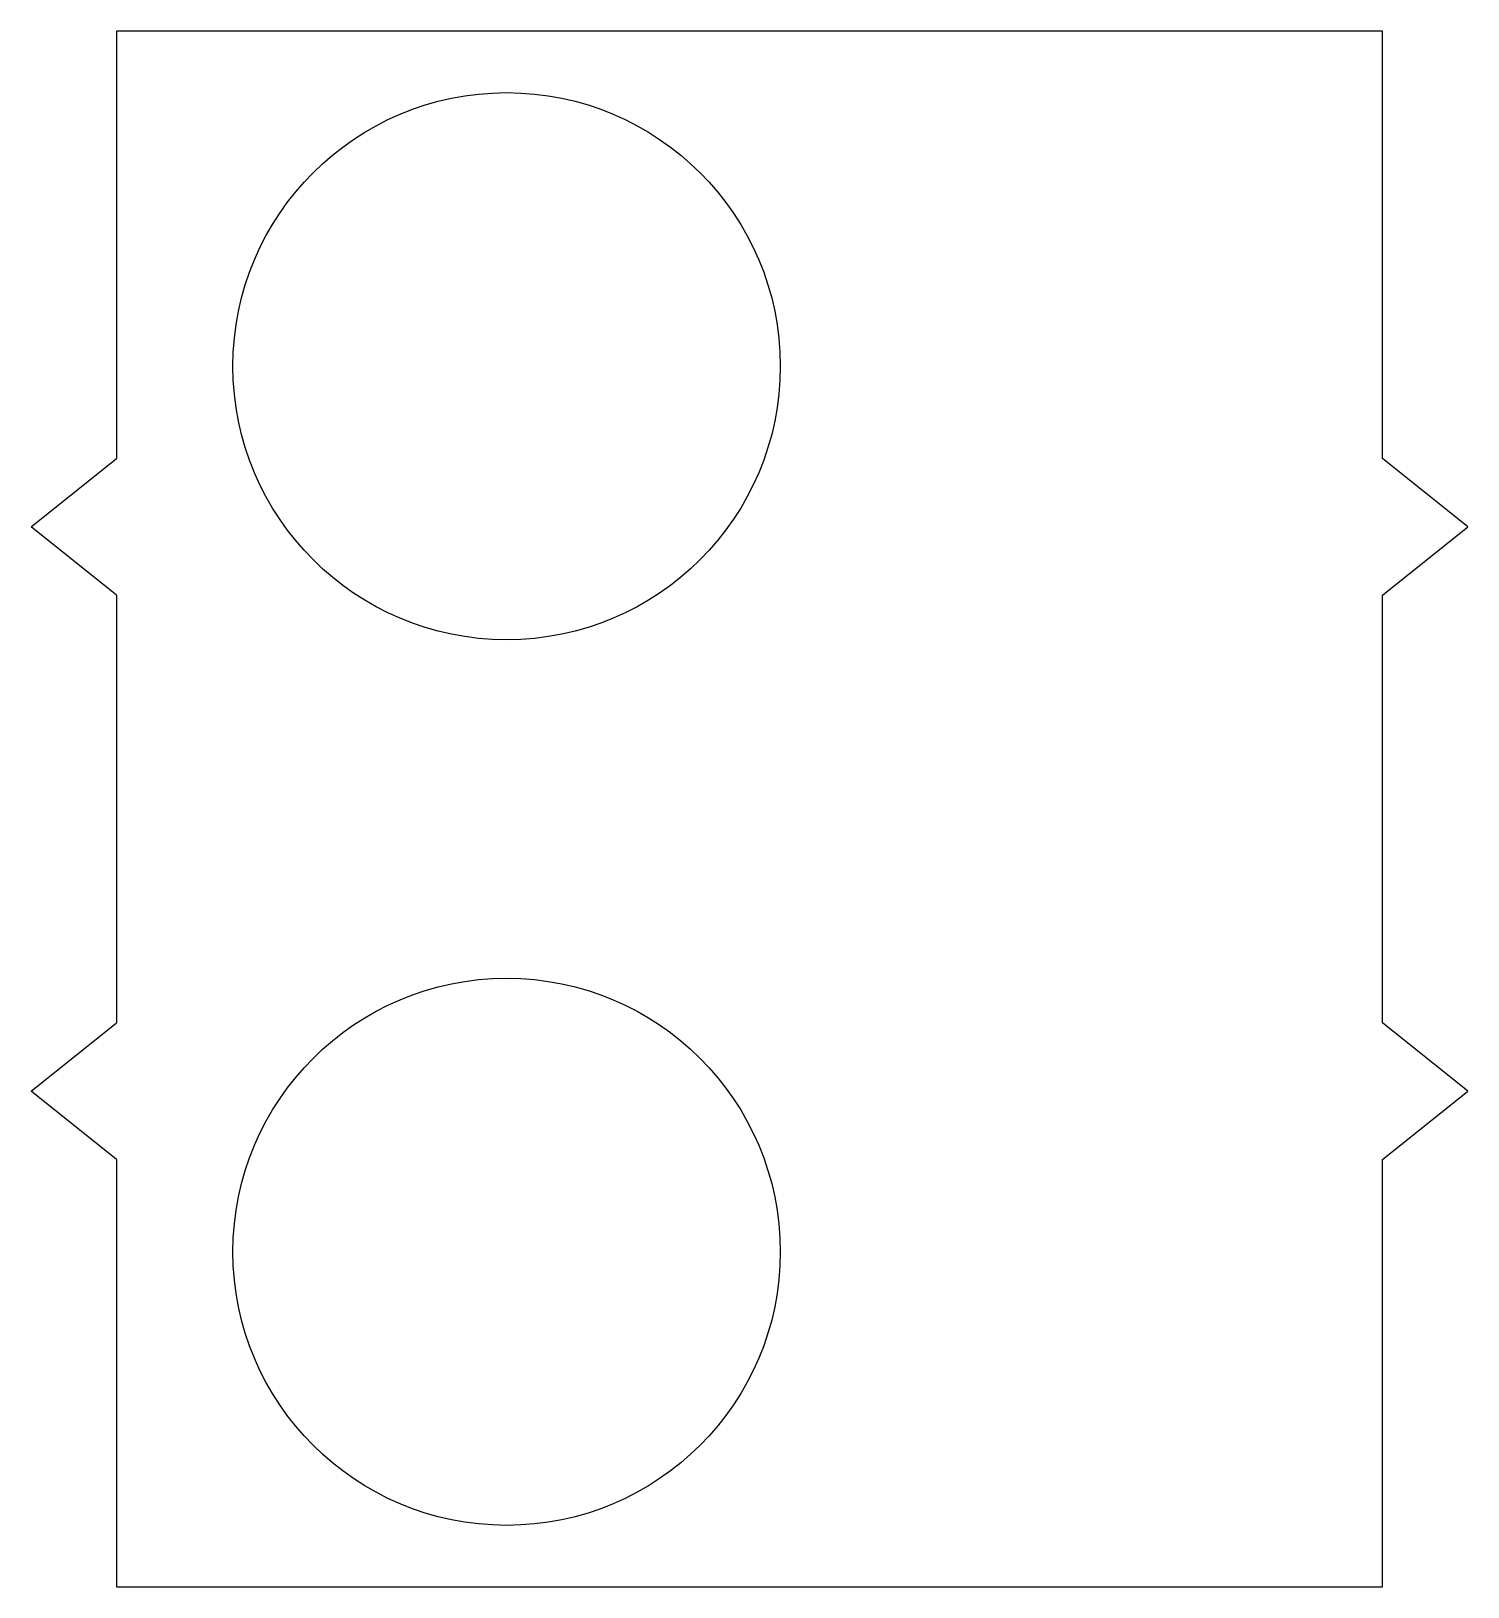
# Model space of a CAD drawing. Header units: millimetres. Extents: x -39.5 to 2.5, y 0 to 45.5.
import ezdxf

# ---------------------------------------------------------------- set-up
doc = ezdxf.new("R2010")
doc.units = ezdxf.units.MM
doc.layers.add('Shape2DView007', color=7, linetype='CONTINUOUS')

msp = doc.modelspace()

# ---------------------------------------------------------------- linework, layer by layer
at = {"layer": 'Shape2DView007'}
for p, q in [((-37, 45.5), (-37, 33)), ((0, 45.5), (-37, 45.5)), ((0, 33), (0, 45.5)), ((-39.5, 31), (-37, 33)), ((2.5, 31), (0, 33)), ((-37, 29), (-39.5, 31)), ((0, 29), (2.5, 31)), ((-37, 29), (-37, 16.5)), ((0, 16.5), (0, 29)), ((-39.5, 14.5), (-37, 16.5)), ((2.5, 14.5), (0, 16.5)), ((-37, 12.5), (-39.5, 14.5)), ((0, 12.5), (2.5, 14.5)), ((-37, 12.5), (-37, 0)), ((0, 0), (0, 12.5)), ((-37, 0), (0, 0))]:
    msp.add_line(p, q, dxfattribs=at)
for centre in [(-25.6, 35.7), (-25.6, 9.8)]:
    msp.add_circle(centre, 8, dxfattribs=at)

doc.saveas('drawing.dxf')
